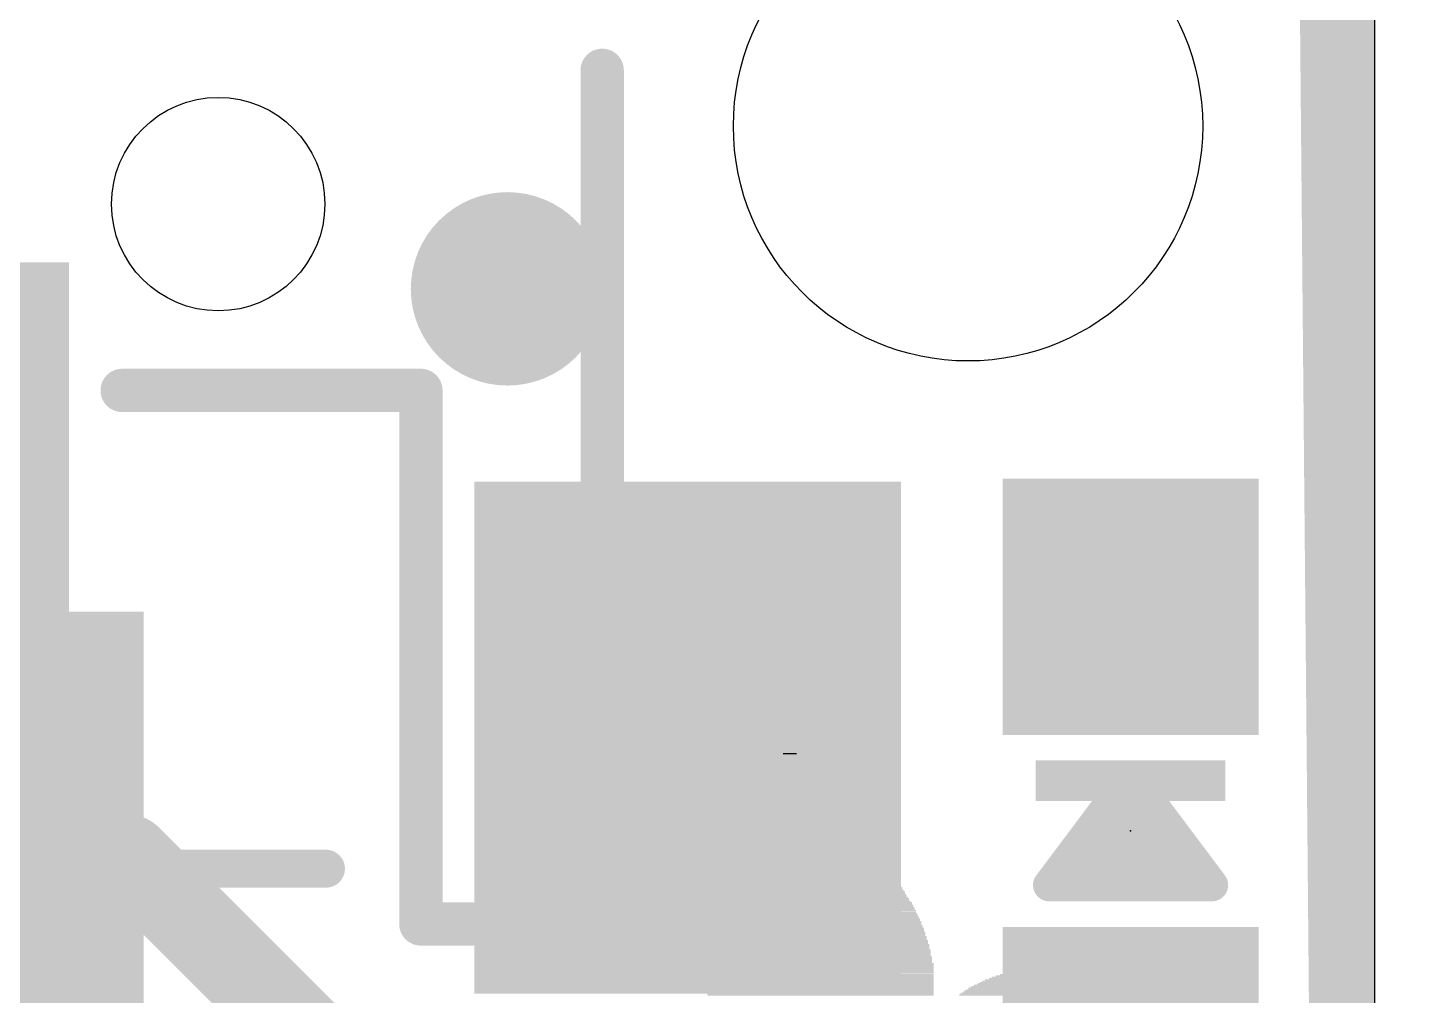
# Model space of a CAD drawing. Extents: x -8 to 7.7, y -14 to 16.
# Drawn here: x 1.31 to 7.75, y 7.36 to 11.89 of the extents above; entities that cross this region are included whole.
import ezdxf

# ---------------------------------------------------------------- set-up
doc = ezdxf.new("R2010")
doc.units = 0
for name, color, linetype in [('1', 12, 'CONTINUOUS'), ('16', 132, 'CONTINUOUS'), ('18', 110, 'CONTINUOUS'), ('20', 53, 'CONTINUOUS'), ('21', 40, 'CONTINUOUS'), ('22', 6, 'CONTINUOUS'), ('23', 53, 'CONTINUOUS')]:
    doc.layers.add(name, color=color, linetype=linetype)

# ---------------------------------------------------------------- blocks, each defined once
blk = doc.blocks.new('RECT')
blk.add_solid([(-0.5, -0.5), (0.5, -0.5), (-0.5, 0.5), (0.5, 0.5)])
blk = doc.blocks.new('ROUNDV')
at = {"const_width": 0.5}
blk.add_lwpolyline([(0, -0.25, 1), (0, 0.25, 1), (0, -0.25)], format="xyb", dxfattribs=at)

msp = doc.modelspace()

# ---------------------------------------------------------------- linework, layer by layer
at = {"layer": '1'}
for points, const_width in [([(7.493, 5.969), (7.493, 15.875)], 0.254), ([(1.6, 8.001), (1.778, 8.001)], 0.4064), ([(1.778, 8.001), (3.81, 5.969)], 0.4064)]:
    msp.add_lwpolyline(points, dxfattribs=dict(at, const_width=const_width))
at = {"layer": '1', "const_width": 0.2032}
for points in [[(1.6, 8.1026, 1), (1.6, 7.8994)], [(1.8498, 8.0728, 1), (1.7062, 7.9292)], [(1.778, 7.8994, 1), (1.778, 8.1026)]]:
    msp.add_lwpolyline(points, format="xyb", dxfattribs=at)
at = {"layer": '16', "const_width": 0.254}
msp.add_lwpolyline([(7.62, -12.573), (7.366, 15.494)], dxfattribs=at)
at = {"layer": '20'}
msp.add_line((7.62, 14.478), (7.62, -11.684), dxfattribs=at)
for centre, radius in [((5.715, 11.43), 1.1), ((2.2, 11.065), 0.5)]:
    msp.add_circle(centre, radius, dxfattribs=at)
at = {"layer": '21', "const_width": 0.1524}
for points in [[(6.477, 8.382), (6.096, 7.874)], [(6.858, 7.874), (6.477, 8.382)], [(6.3627, 8.2296), (6.5913, 8.2296)], [(6.2484, 8.0772), (6.7056, 8.0772)], [(6.1341, 7.9248), (6.8199, 7.9248)], [(6.096, 7.874), (6.858, 7.874)]]:
    msp.add_lwpolyline(points, dxfattribs=at)
at = {"layer": '21', "const_width": 0.0762}
for points in [[(6.5075, 8.4049, 1), (6.4465, 8.3591)], [(6.5075, 8.3591, 1), (6.4465, 8.4049)], [(6.3627, 8.2677, 1), (6.3627, 8.1915)], [(6.5913, 8.1915, 1), (6.5913, 8.2677)], [(6.2484, 8.1153, 1), (6.2484, 8.0391)], [(6.7056, 8.0391, 1), (6.7056, 8.1153)], [(6.1341, 7.9629, 1), (6.1341, 7.8867)], [(6.8199, 7.8867, 1), (6.8199, 7.9629)], [(6.096, 7.9121, 1), (6.096, 7.8359)], [(6.0655, 7.8969, 1), (6.1265, 7.8511)], [(6.8275, 7.8511, 1), (6.8885, 7.8969)], [(6.858, 7.8359, 1), (6.858, 7.9121)]]:
    msp.add_lwpolyline(points, format="xyb", dxfattribs=at)
at = {"layer": '22'}
for points, const_width in [([(4, 7.692), (4, 11.692)], 0.2032), ([(1.75, 10.192), (3.15, 10.192)], 0.2032), ([(3.15, 10.192), (3.15, 7.692)], 0.2032), ([(2.7051, 7.9507), (1.8747, 7.9507)], 0.1778), ([(3.15, 7.692), (4, 7.692)], 0.2032)]:
    msp.add_lwpolyline(points, dxfattribs=dict(at, const_width=const_width))
for points, const_width in [([(4.0508, 11.692, 1), (3.9492, 11.692)], 0.1016), ([(1.75, 10.2428, 1), (1.75, 10.1412)], 0.1016), ([(3.2008, 10.192, 1), (3.0992, 10.192)], 0.1016), ([(3.15, 10.1412, 1), (3.15, 10.2428)], 0.1016), ([(1.8747, 7.9952, 1), (1.8747, 7.9063)], 0.0889), ([(2.7051, 7.9063, 1), (2.7051, 7.9952)], 0.0889), ([(3.15, 7.7428, 1), (3.15, 7.6412)], 0.1016), ([(3.0992, 7.692, 1), (3.2008, 7.692)], 0.1016), ([(3.9492, 7.692, 1), (4.0508, 7.692)], 0.1016), ([(4, 7.6412, 1), (4, 7.7428)], 0.1016)]:
    msp.add_lwpolyline(points, format="xyb", dxfattribs=dict(at, const_width=const_width))
at = {"layer": '23'}
msp.add_point((6.477, 8.128), dxfattribs=at)

# ---------------------------------------------------------------- block references
at = {"layer": '1', "xscale": 2, "yscale": 2.4, "rotation": 180}
msp.add_blockref('RECT', (4.4, 8.565), dxfattribs=at)
at = {"layer": '1'}
for p, xscale, yscale in [((6.477, 9.178), 1.2, 1.2), ((1.6, 8.001), 0.5, 2.308), ((6.477, 7.078), 1.2, 1.2)]:
    msp.add_blockref('RECT', p, dxfattribs=dict(at, xscale=xscale, yscale=yscale))
at = {"layer": '16', "yscale": 4.6, "rotation": 180}
msp.add_blockref('RECT', (1, 8.492), dxfattribs=at)
at = {"layer": '18', "xscale": 0.9064, "yscale": 0.9064}
msp.add_blockref('ROUNDV', (3.556, 10.668), dxfattribs=at)
msp.add_blockref('ROUNDV', (3.556, 10.668), dxfattribs=at)
at = {"layer": '21', "xscale": 0.889, "yscale": 0.1905}
msp.add_blockref('RECT', (6.477, 8.3637), dxfattribs=at)
at = {"layer": '22', "rotation": 180}
for p, xscale, yscale in [((4.8768, 8.4391), 0.2222, 0.0063), ((4.8768, 8.4455), 0.2096, 0.0064), ((4.8768, 8.4519), 0.1968, 0.0063), ((4.8768, 8.4582), 0.1842, 0.0064), ((4.8768, 8.4646), 0.1714, 0.0063), ((4.8736, 8.4709), 0.1524, 0.0064), ((4.8768, 8.4772), 0.1334, 0.0063), ((4.88, 8.4836), 0.1016, 0.0064), ((4.88, 8.49), 0.0635, 0.0063), ((4.8832, 8.3884), 0.2857, 0.0063), ((4.8864, 8.382), 0.2921, 0.0064), ((4.8864, 8.3757), 0.2921, 0.0063), ((4.88, 8.401), 0.2667, 0.0063), ((4.8832, 8.3947), 0.2731, 0.0064), ((4.88, 8.4138), 0.254, 0.0063), ((4.8832, 8.4074), 0.2603, 0.0064), ((4.8768, 8.4265), 0.235, 0.0063), ((4.88, 8.4201), 0.2413, 0.0064), ((4.8768, 8.4328), 0.2222, 0.0064), ((4.899, 8.3122), 0.3683, 0.0063), ((4.899, 8.3058), 0.3683, 0.0064), ((4.8927, 8.3312), 0.3429, 0.0064), ((4.899, 8.3185), 0.3556, 0.0064), ((4.8959, 8.3248), 0.3493, 0.0063), ((4.8895, 8.3503), 0.3238, 0.0063), ((4.8927, 8.3439), 0.3302, 0.0064), ((4.8959, 8.3376), 0.3365, 0.0063), ((4.8863, 8.3693), 0.3048, 0.0064), ((4.8895, 8.3629), 0.3112, 0.0063), ((4.8895, 8.3566), 0.3112, 0.0064), ((4.9117, 8.2486), 0.4318, 0.0063), ((4.9117, 8.2423), 0.4318, 0.0064), ((4.9054, 8.2741), 0.4064, 0.0063), ((4.9085, 8.2677), 0.4127, 0.0064), ((4.9085, 8.2614), 0.4127, 0.0063), ((4.9118, 8.255), 0.4191, 0.0064), ((4.9022, 8.2931), 0.3874, 0.0064), ((4.9022, 8.2867), 0.3874, 0.0063), ((4.9054, 8.2804), 0.3937, 0.0064), ((4.9022, 8.2995), 0.3746, 0.0063), ((4.9213, 8.1915), 0.4889, 0.0064), ((4.9245, 8.1852), 0.4953, 0.0063), ((4.9276, 8.1788), 0.5016, 0.0064), ((4.9181, 8.2105), 0.4699, 0.0063), ((4.9213, 8.2042), 0.4763, 0.0064), ((4.9213, 8.1979), 0.4763, 0.0063), ((4.9149, 8.2296), 0.4508, 0.0064), ((4.9149, 8.2233), 0.4508, 0.0063), ((4.9181, 8.2169), 0.4572, 0.0064), ((4.9118, 8.236), 0.4445, 0.0063), ((4.9371, 8.1153), 0.5715, 0.0064), ((4.9371, 8.1217), 0.5588, 0.0063), ((4.934, 8.1343), 0.5525, 0.0063), ((4.934, 8.128), 0.5525, 0.0064), ((4.9276, 8.1534), 0.527, 0.0064), ((4.9308, 8.1471), 0.5334, 0.0063), ((4.934, 8.1407), 0.5397, 0.0064), ((4.9244, 8.1724), 0.508, 0.0063), ((4.9276, 8.1661), 0.5144, 0.0064), ((4.9308, 8.1598), 0.5207, 0.0063), ((4.9466, 8.0582), 0.6287, 0.0063), ((4.9498, 8.0518), 0.635, 0.0064), ((4.9435, 8.0772), 0.6096, 0.0064), ((4.9466, 8.0709), 0.6159, 0.0063), ((4.9499, 8.0645), 0.6223, 0.0064), ((4.9403, 8.0962), 0.5906, 0.0063), ((4.9435, 8.0899), 0.5969, 0.0064), ((4.9435, 8.0836), 0.5969, 0.0063), ((4.9371, 8.109), 0.5715, 0.0063), ((4.9403, 8.1026), 0.5778, 0.0064), ((4.9594, 7.9947), 0.6921, 0.0063), ((4.9626, 7.9883), 0.6985, 0.0064), ((4.9625, 8.001), 0.6858, 0.0064), ((4.9562, 8.0137), 0.6731, 0.0064), ((4.9594, 8.0074), 0.6795, 0.0063), ((4.953, 8.0328), 0.654, 0.0063), ((4.9562, 8.0264), 0.6604, 0.0064), ((4.9594, 8.0201), 0.6667, 0.0063), ((4.953, 8.0455), 0.6414, 0.0063), ((4.953, 8.0391), 0.6414, 0.0064), ((4.9752, 7.9312), 0.762, 0.0063), ((4.9752, 7.9248), 0.762, 0.0064), ((4.9721, 7.9375), 0.7557, 0.0064), ((4.9689, 7.9566), 0.7366, 0.0063), ((4.9689, 7.9502), 0.7366, 0.0064), ((4.9721, 7.9439), 0.7429, 0.0063), ((4.9625, 7.9756), 0.7112, 0.0064), ((4.9657, 7.9693), 0.7176, 0.0063), ((4.9689, 7.9629), 0.7239, 0.0064), ((4.9657, 7.982), 0.7048, 0.0063), ((4.9879, 7.855), 0.8382, 0.0063), ((4.9848, 7.874), 0.8191, 0.0064), ((4.9911, 7.8613), 0.8318, 0.0064), ((4.988, 7.8677), 0.8255, 0.0063), ((4.9784, 7.8994), 0.7938, 0.0064), ((4.9816, 7.8931), 0.8001, 0.0063), ((4.9848, 7.8867), 0.8065, 0.0064), ((4.9848, 7.8803), 0.8065, 0.0063), ((4.9784, 7.9121), 0.781, 0.0064), ((4.9784, 7.9058), 0.781, 0.0063), ((4.9784, 7.9184), 0.7684, 0.0063), ((4.9975, 7.7978), 0.8953, 0.0064), ((5.0007, 7.7915), 0.9017, 0.0063), ((4.9943, 7.8169), 0.8763, 0.0063), ((4.9975, 7.8105), 0.8827, 0.0064), ((4.9975, 7.8042), 0.8827, 0.0063), ((4.9911, 7.8359), 0.8572, 0.0064), ((4.9943, 7.8296), 0.8636, 0.0063), ((4.9943, 7.8232), 0.8636, 0.0064), ((4.9911, 7.8486), 0.8446, 0.0064), ((4.9943, 7.8422), 0.8509, 0.0063), ((5.0038, 7.7343), 0.9462, 0.0064), ((5.007, 7.728), 0.9525, 0.0063), ((5.0038, 7.7534), 0.9334, 0.0063), ((5.0038, 7.747), 0.9334, 0.0064), ((5.007, 7.7407), 0.9398, 0.0063), ((5.0007, 7.7597), 0.9271, 0.0064), ((5.0006, 7.7788), 0.9144, 0.0063), ((5.0006, 7.7724), 0.9144, 0.0064), ((5.0038, 7.7661), 0.9208, 0.0063), ((5.0007, 7.7851), 0.9017, 0.0064), ((5.007, 7.6772), 0.9906, 0.0063), ((5.0102, 7.6708), 0.9969, 0.0064), ((5.0102, 7.6645), 0.9969, 0.0063), ((5.007, 7.6962), 0.9779, 0.0064), ((5.007, 7.6899), 0.9779, 0.0063), ((5.0102, 7.6835), 0.9843, 0.0064), ((5.0038, 7.7216), 0.9588, 0.0064), ((5.007, 7.7153), 0.9652, 0.0063), ((5.007, 7.7089), 0.9652, 0.0064), ((5.0102, 7.7026), 0.9715, 0.0063), ((5.0133, 7.6137), 1.0287, 0.0063), ((5.0133, 7.6073), 1.0287, 0.0064), ((5.0133, 7.601), 1.0287, 0.0063), ((5.0102, 7.6454), 1.0097, 0.0064), ((5.0102, 7.6391), 1.0097, 0.0063), ((5.0133, 7.6327), 1.016, 0.0064), ((5.0133, 7.6264), 1.016, 0.0063), ((5.0133, 7.62), 1.016, 0.0064), ((5.0133, 7.6518), 1.0033, 0.0063), ((5.0102, 7.6581), 0.9969, 0.0064), ((5.0133, 7.5756), 1.0414, 0.0063), ((5.0165, 7.5692), 1.0478, 0.0064), ((5.0165, 7.5629), 1.0478, 0.0063), ((5.0165, 7.5565), 1.0478, 0.0064), ((5.0165, 7.5502), 1.0478, 0.0063), ((5.0165, 7.5438), 1.0478, 0.0064), ((5.0197, 7.5375), 1.0541, 0.0063), ((5.0165, 7.5946), 1.035, 0.0064), ((5.0165, 7.5883), 1.035, 0.0063), ((5.0165, 7.5819), 1.035, 0.0064), ((5.0197, 7.5057), 1.0668, 0.0064), ((5.0197, 7.4994), 1.0668, 0.0063), ((5.0197, 7.493), 1.0668, 0.0064), ((5.0197, 7.4867), 1.0668, 0.0063), ((5.0197, 7.4803), 1.0668, 0.0064), ((5.0197, 7.474), 1.0668, 0.0063), ((5.0197, 7.5311), 1.0541, 0.0064), ((5.0197, 7.5248), 1.0541, 0.0063), ((5.0197, 7.5184), 1.0541, 0.0064), ((5.0197, 7.5121), 1.0541, 0.0063), ((6.4199, 7.474), 0.9715, 0.0063), ((6.4294, 7.4803), 0.9271, 0.0064), ((6.4421, 7.4867), 0.8763, 0.0063), ((6.458, 7.493), 0.7937, 0.0064), ((5.0197, 7.4676), 1.0668, 0.0064), ((5.0197, 7.4613), 1.0668, 0.0063), ((5.0197, 7.4549), 1.0668, 0.0064), ((5.0197, 7.4486), 1.0668, 0.0063), ((5.0197, 7.4422), 1.0668, 0.0064), ((5.0197, 7.4359), 1.0668, 0.0063), ((5.0197, 7.4295), 1.0668, 0.0064), ((5.0197, 7.4232), 1.0668, 0.0063), ((5.0229, 7.4168), 1.0605, 0.0064), ((5.0229, 7.4104), 1.0605, 0.0063), ((5.0229, 7.4041), 1.0605, 0.0064), ((6.35, 7.4041), 1.2128, 0.0064), ((6.3563, 7.4104), 1.2001, 0.0063), ((6.3627, 7.4168), 1.1874, 0.0064), ((6.3659, 7.4232), 1.1684, 0.0063), ((6.3691, 7.4295), 1.1493, 0.0064), ((6.3786, 7.4359), 1.1303, 0.0063), ((6.3818, 7.4422), 1.1113, 0.0064), ((6.3881, 7.4486), 1.0858, 0.0063), ((6.3976, 7.4549), 1.0668, 0.0064), ((6.404, 7.4613), 1.0414, 0.0063), ((6.4135, 7.4676), 1.0096, 0.0064), ((5.0229, 7.3978), 1.0605, 0.0063), ((5.0229, 7.3914), 1.0605, 0.0064), ((5.0229, 7.3851), 1.0605, 0.0063), ((5.0229, 7.3787), 1.0605, 0.0064), ((5.0229, 7.3723), 1.0605, 0.0063), ((5.0229, 7.366), 1.0605, 0.0064), ((5.0229, 7.3597), 1.0605, 0.0063), ((6.3214, 7.3597), 1.2954, 0.0063), ((6.3246, 7.366), 1.289, 0.0064), ((6.331, 7.3723), 1.2763, 0.0063), ((6.331, 7.3787), 1.2637, 0.0064), ((6.3373, 7.3851), 1.251, 0.0063), ((6.3405, 7.3914), 1.2446, 0.0064), ((6.3468, 7.3978), 1.2319, 0.0063)]:
    msp.add_blockref('RECT', p, dxfattribs=dict(at, xscale=xscale, yscale=yscale))

doc.saveas('drawing.dxf')
